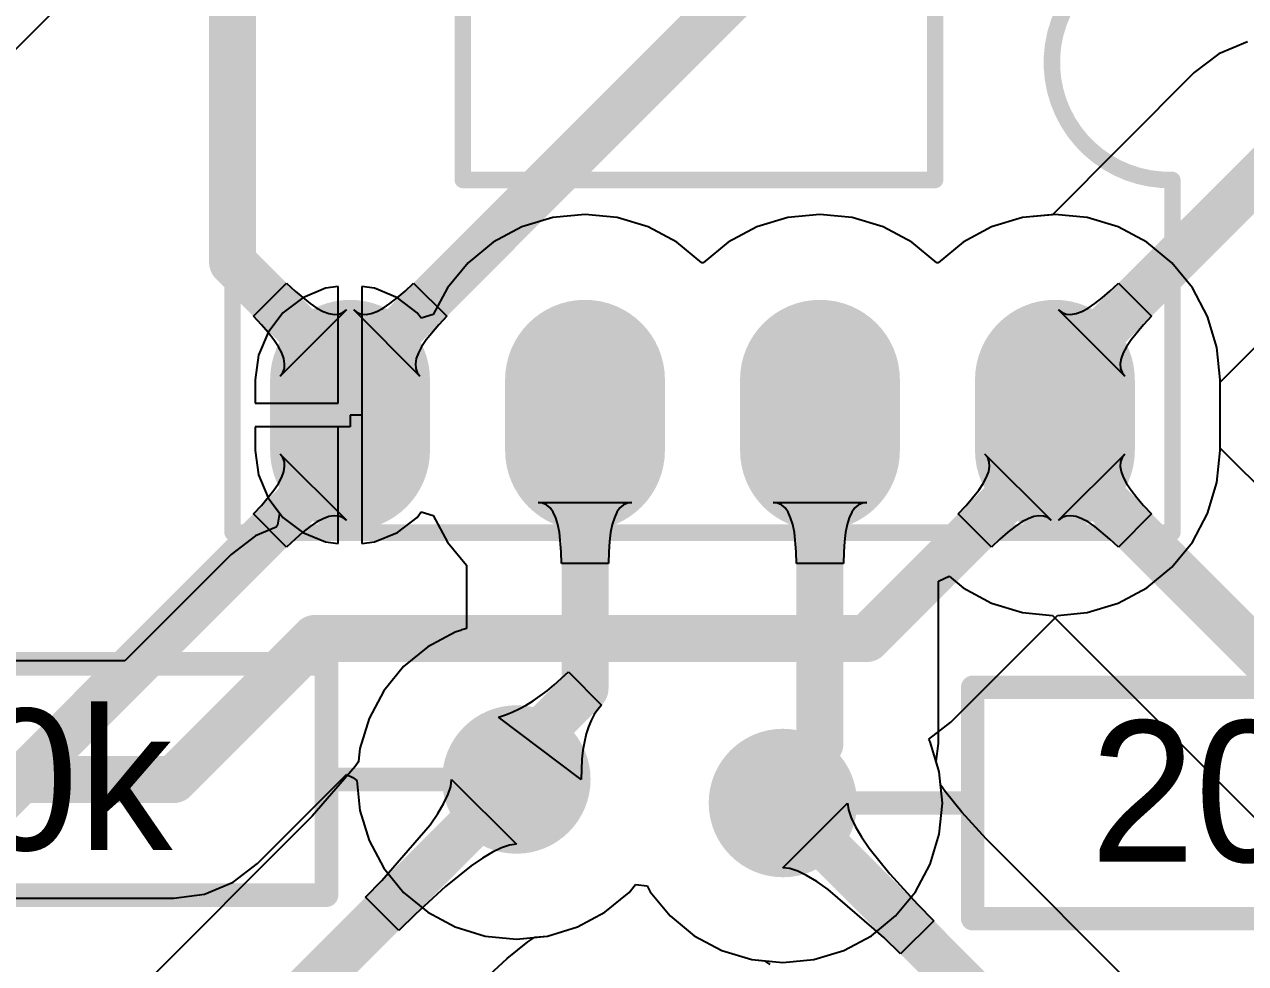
# Model space of a CAD drawing. Header units: millimetres. Extents: x 0 to 190, y 0 to 100.
# Drawn here: x 37.5 to 50.7, y 13.25 to 23.4 of the extents above; entities that cross this region are included whole.
import ezdxf

# ---------------------------------------------------------------- set-up
doc = ezdxf.new("R2010")
doc.units = ezdxf.units.MM
for name, color, linetype in [('BottomLayer', 5, 'Continuous'), ('BottomSolder', 6, 'Continuous'), ('MultiLayer', 9, 'Continuous'), ('PadHoleLayer', 156, 'Continuous'), ('TopLayer', 1, 'Continuous'), ('TopOverlay', 2, 'Continuous'), ('TopSolder', 216, 'Continuous')]:
    doc.layers.add(name, color=color, linetype=linetype)

# ---------------------------------------------------------------- blocks, each defined once
blk = doc.blocks.new('_________1_4__4')
at = {"layer": 'BottomLayer'}
h = blk.add_hatch(color=5, dxfattribs=at)
edge = h.paths.add_edge_path()
edge.add_arc((-5.1, 0), 0.7, 0, 360)
h = blk.add_hatch(color=5, dxfattribs=at)
edge = h.paths.add_edge_path()
edge.add_arc((5.1, 0), 0.7, 0, 360)
at = {"layer": 'BottomSolder'}
h = blk.add_hatch(color=6, dxfattribs=at)
edge = h.paths.add_edge_path()
edge.add_arc((-5.1, 0), 0.802, 0, 360)
h = blk.add_hatch(color=6, dxfattribs=at)
edge = h.paths.add_edge_path()
edge.add_arc((5.1, 0), 0.802, 0, 360)
at = {"layer": 'MultiLayer'}
h = blk.add_hatch(color=9, dxfattribs=at)
edge = h.paths.add_edge_path()
edge.add_arc((-5.1, 0), 0.7, 0, 360)
h = blk.add_hatch(color=9, dxfattribs=at)
edge = h.paths.add_edge_path()
edge.add_arc((5.1, 0), 0.7, 0, 360)
at = {"layer": 'PadHoleLayer'}
h = blk.add_hatch(color=156, dxfattribs=at)
edge = h.paths.add_edge_path()
edge.add_arc((-5.1, 0), 0.3, 0, 360)
h = blk.add_hatch(color=156, dxfattribs=at)
edge = h.paths.add_edge_path()
edge.add_arc((5.1, 0), 0.3, 0, 360)
at = {"layer": 'TopLayer'}
h = blk.add_hatch(color=1, dxfattribs=at)
edge = h.paths.add_edge_path()
edge.add_arc((-5.1, 0), 0.7, 0, 360)
h = blk.add_hatch(color=1, dxfattribs=at)
edge = h.paths.add_edge_path()
edge.add_arc((5.1, 0), 0.7, 0, 360)
at = {"layer": 'TopSolder'}
h = blk.add_hatch(color=216, dxfattribs=at)
edge = h.paths.add_edge_path()
edge.add_arc((-5.1, 0), 0.802, 0, 360)
h = blk.add_hatch(color=216, dxfattribs=at)
edge = h.paths.add_edge_path()
edge.add_arc((5.1, 0), 0.802, 0, 360)
at = {"layer": 'TopOverlay', "const_width": 0.254}
for points in [[(-3.048, 1.25), (-3.048, -1.25)], [(3.048, 1.25), (-3.048, 1.25)], [(3.048, 1.25), (3.048, -1.25)], [(-3.073, 0), (-4.394, 0)], [(4.42, 0), (3.099, 0)], [(3.048, -1.25), (-3.048, -1.25)]]:
    blk.add_lwpolyline(points, dxfattribs=at)
at = {"layer": 'TopOverlay', "const_width": 0.127}
for points in [[(-3.111, 1.25, 1), (-2.985, 1.25, 1)], [(-3.111, 1.25, 1), (-2.985, 1.25, 1)], [(2.985, 1.25, 1), (3.111, 1.25, 1)], [(2.985, 1.25, 1), (3.111, 1.25, 1)], [(-4.458, 0, 1), (-4.331, 0, 1)], [(-3.137, 0, 1), (-3.01, 0, 1)], [(3.035, 0, 1), (3.162, 0, 1)], [(4.356, 0, 1), (4.483, 0, 1)], [(-3.111, -1.25, 1), (-2.985, -1.25, 1)], [(-3.111, -1.25, 1), (-2.985, -1.25, 1)], [(2.985, -1.25, 1), (3.111, -1.25, 1)], [(2.985, -1.25, 1), (3.111, -1.25, 1)]]:
    blk.add_lwpolyline(points, format="xyb", close=True, dxfattribs=at)
blk = doc.blocks.new('_________1_4__6')
at = {"layer": 'BottomLayer'}
h = blk.add_hatch(color=5, dxfattribs=at)
edge = h.paths.add_edge_path()
edge.add_arc((-5.1, 0), 0.7, 0, 360)
h = blk.add_hatch(color=5, dxfattribs=at)
edge = h.paths.add_edge_path()
edge.add_arc((5.1, 0), 0.7, 0, 360)
at = {"layer": 'BottomSolder'}
h = blk.add_hatch(color=6, dxfattribs=at)
edge = h.paths.add_edge_path()
edge.add_arc((-5.1, 0), 0.802, 0, 360)
h = blk.add_hatch(color=6, dxfattribs=at)
edge = h.paths.add_edge_path()
edge.add_arc((5.1, 0), 0.802, 0, 360)
at = {"layer": 'MultiLayer'}
h = blk.add_hatch(color=9, dxfattribs=at)
edge = h.paths.add_edge_path()
edge.add_arc((-5.1, 0), 0.7, 0, 360)
h = blk.add_hatch(color=9, dxfattribs=at)
edge = h.paths.add_edge_path()
edge.add_arc((5.1, 0), 0.7, 0, 360)
at = {"layer": 'PadHoleLayer'}
h = blk.add_hatch(color=156, dxfattribs=at)
edge = h.paths.add_edge_path()
edge.add_arc((-5.1, 0), 0.3, 0, 360)
h = blk.add_hatch(color=156, dxfattribs=at)
edge = h.paths.add_edge_path()
edge.add_arc((5.1, 0), 0.3, 0, 360)
at = {"layer": 'TopLayer'}
h = blk.add_hatch(color=1, dxfattribs=at)
edge = h.paths.add_edge_path()
edge.add_arc((-5.1, 0), 0.7, 0, 360)
h = blk.add_hatch(color=1, dxfattribs=at)
edge = h.paths.add_edge_path()
edge.add_arc((5.1, 0), 0.7, 0, 360)
at = {"layer": 'TopSolder'}
h = blk.add_hatch(color=216, dxfattribs=at)
edge = h.paths.add_edge_path()
edge.add_arc((-5.1, 0), 0.802, 0, 360)
h = blk.add_hatch(color=216, dxfattribs=at)
edge = h.paths.add_edge_path()
edge.add_arc((5.1, 0), 0.802, 0, 360)
at = {"layer": 'TopOverlay', "const_width": 0.254}
for points in [[(-3.048, 1.25), (-3.048, -1.25)], [(3.048, 1.25), (-3.048, 1.25)], [(3.048, 1.25), (3.048, -1.25)], [(-3.073, 0), (-4.394, 0)], [(4.42, 0), (3.099, 0)], [(3.048, -1.25), (-3.048, -1.25)]]:
    blk.add_lwpolyline(points, dxfattribs=at)
at = {"layer": 'TopOverlay', "const_width": 0.127}
for points in [[(-3.111, 1.25, 1), (-2.985, 1.25, 1)], [(-3.111, 1.25, 1), (-2.985, 1.25, 1)], [(2.985, 1.25, 1), (3.111, 1.25, 1)], [(2.985, 1.25, 1), (3.111, 1.25, 1)], [(-4.458, 0, 1), (-4.331, 0, 1)], [(-3.137, 0, 1), (-3.01, 0, 1)], [(3.035, 0, 1), (3.162, 0, 1)], [(4.356, 0, 1), (4.483, 0, 1)], [(-3.111, -1.25, 1), (-2.985, -1.25, 1)], [(-3.111, -1.25, 1), (-2.985, -1.25, 1)], [(2.985, -1.25, 1), (3.111, -1.25, 1)], [(2.985, -1.25, 1), (3.111, -1.25, 1)]]:
    blk.add_lwpolyline(points, format="xyb", close=True, dxfattribs=at)
blk = doc.blocks.new('DIP8_W0_3_13')
at = {"layer": 'BottomLayer'}
h = blk.add_hatch(color=5, dxfattribs=at)
edge = h.paths.add_edge_path()
edge.add_arc((0, 7.239), 0.762, 180, 360)
edge.add_line((0.762, 7.239), (0.762, 8.001))
edge.add_arc((0, 8.001), 0.762, 0, 180)
edge.add_line((-0.762, 8.001), (-0.762, 7.239))
h = blk.add_hatch(color=5, dxfattribs=at)
edge = h.paths.add_edge_path()
edge.add_arc((2.54, 7.239), 0.762, 180, 360)
edge.add_line((3.302, 7.239), (3.302, 8.001))
edge.add_arc((2.54, 8.001), 0.762, 0, 180)
edge.add_line((1.778, 8.001), (1.778, 7.239))
h = blk.add_hatch(color=5, dxfattribs=at)
edge = h.paths.add_edge_path()
edge.add_arc((5.08, 7.239), 0.762, 180, 360)
edge.add_line((5.842, 7.239), (5.842, 8.001))
edge.add_arc((5.08, 8.001), 0.762, 0, 180)
edge.add_line((4.318, 8.001), (4.318, 7.239))
h = blk.add_hatch(color=5, dxfattribs=at)
edge = h.paths.add_edge_path()
edge.add_arc((7.62, 7.239), 0.762, 180, 360)
edge.add_line((8.382, 7.239), (8.382, 8.001))
edge.add_arc((7.62, 8.001), 0.762, 0, 180)
edge.add_line((6.858, 8.001), (6.858, 7.239))
blk.add_hatch(color=5, dxfattribs=at).paths.add_polyline_path([(-0.762, -1.143), (-0.762, 1.143), (0.762, 1.143), (0.762, -1.143)])
at = {"layer": 'BottomSolder'}
h = blk.add_hatch(color=6, dxfattribs=at)
edge = h.paths.add_edge_path()
edge.add_arc((0, 7.239), 0.864, 180, 360)
edge.add_line((0.864, 7.239), (0.864, 8.001))
edge.add_arc((0, 8.001), 0.864, 0, 180)
edge.add_line((-0.864, 8.001), (-0.864, 7.239))
h = blk.add_hatch(color=6, dxfattribs=at)
edge = h.paths.add_edge_path()
edge.add_arc((2.54, 7.239), 0.864, 180, 360)
edge.add_line((3.404, 7.239), (3.404, 8.001))
edge.add_arc((2.54, 8.001), 0.864, 0, 180)
edge.add_line((1.676, 8.001), (1.676, 7.239))
h = blk.add_hatch(color=6, dxfattribs=at)
edge = h.paths.add_edge_path()
edge.add_arc((5.08, 7.239), 0.864, 180, 360)
edge.add_line((5.944, 7.239), (5.944, 8.001))
edge.add_arc((5.08, 8.001), 0.864, 0, 180)
edge.add_line((4.216, 8.001), (4.216, 7.239))
h = blk.add_hatch(color=6, dxfattribs=at)
edge = h.paths.add_edge_path()
edge.add_arc((7.62, 7.239), 0.864, 180, 360)
edge.add_line((8.484, 7.239), (8.484, 8.001))
edge.add_arc((7.62, 8.001), 0.864, 0, 180)
edge.add_line((6.756, 8.001), (6.756, 7.239))
blk.add_hatch(color=6, dxfattribs=at).paths.add_polyline_path([(-0.864, -1.245), (-0.864, 1.245), (0.864, 1.245), (0.864, -1.245)])
at = {"layer": 'MultiLayer'}
h = blk.add_hatch(color=9, dxfattribs=at)
edge = h.paths.add_edge_path()
edge.add_arc((0, 7.239), 0.762, 180, 360)
edge.add_line((0.762, 7.239), (0.762, 8.001))
edge.add_arc((0, 8.001), 0.762, 0, 180)
edge.add_line((-0.762, 8.001), (-0.762, 7.239))
h = blk.add_hatch(color=9, dxfattribs=at)
edge = h.paths.add_edge_path()
edge.add_arc((2.54, 7.239), 0.762, 180, 360)
edge.add_line((3.302, 7.239), (3.302, 8.001))
edge.add_arc((2.54, 8.001), 0.762, 0, 180)
edge.add_line((1.778, 8.001), (1.778, 7.239))
h = blk.add_hatch(color=9, dxfattribs=at)
edge = h.paths.add_edge_path()
edge.add_arc((5.08, 7.239), 0.762, 180, 360)
edge.add_line((5.842, 7.239), (5.842, 8.001))
edge.add_arc((5.08, 8.001), 0.762, 0, 180)
edge.add_line((4.318, 8.001), (4.318, 7.239))
h = blk.add_hatch(color=9, dxfattribs=at)
edge = h.paths.add_edge_path()
edge.add_arc((7.62, 7.239), 0.762, 180, 360)
edge.add_line((8.382, 7.239), (8.382, 8.001))
edge.add_arc((7.62, 8.001), 0.762, 0, 180)
edge.add_line((6.858, 8.001), (6.858, 7.239))
blk.add_hatch(color=9, dxfattribs=at).paths.add_polyline_path([(-0.762, -1.143), (-0.762, 1.143), (0.762, 1.143), (0.762, -1.143)])
at = {"layer": 'PadHoleLayer'}
h = blk.add_hatch(color=156, dxfattribs=at)
edge = h.paths.add_edge_path()
edge.add_arc((0, 7.62), 0.394, 0, 360)
h = blk.add_hatch(color=156, dxfattribs=at)
edge = h.paths.add_edge_path()
edge.add_arc((2.54, 7.62), 0.394, 0, 360)
h = blk.add_hatch(color=156, dxfattribs=at)
edge = h.paths.add_edge_path()
edge.add_arc((5.08, 7.62), 0.394, 0, 360)
h = blk.add_hatch(color=156, dxfattribs=at)
edge = h.paths.add_edge_path()
edge.add_arc((7.62, 7.62), 0.394, 0, 360)
h = blk.add_hatch(color=156, dxfattribs=at)
edge = h.paths.add_edge_path()
edge.add_arc((0, 0), 0.394, 0, 360)
h = blk.add_hatch(color=156, dxfattribs=at)
edge = h.paths.add_edge_path()
edge.add_arc((2.54, 0), 0.394, 0, 360)
h = blk.add_hatch(color=156, dxfattribs=at)
edge = h.paths.add_edge_path()
edge.add_arc((5.08, 0), 0.394, 0, 360)
h = blk.add_hatch(color=156, dxfattribs=at)
edge = h.paths.add_edge_path()
edge.add_arc((7.62, 0), 0.394, 0, 360)
at = {"layer": 'TopLayer'}
h = blk.add_hatch(color=1, dxfattribs=at)
edge = h.paths.add_edge_path()
edge.add_arc((0, 7.239), 0.762, 180, 360)
edge.add_line((0.762, 7.239), (0.762, 8.001))
edge.add_arc((0, 8.001), 0.762, 0, 180)
edge.add_line((-0.762, 8.001), (-0.762, 7.239))
h = blk.add_hatch(color=1, dxfattribs=at)
edge = h.paths.add_edge_path()
edge.add_arc((2.54, 7.239), 0.762, 180, 360)
edge.add_line((3.302, 7.239), (3.302, 8.001))
edge.add_arc((2.54, 8.001), 0.762, 0, 180)
edge.add_line((1.778, 8.001), (1.778, 7.239))
h = blk.add_hatch(color=1, dxfattribs=at)
edge = h.paths.add_edge_path()
edge.add_arc((5.08, 7.239), 0.762, 180, 360)
edge.add_line((5.842, 7.239), (5.842, 8.001))
edge.add_arc((5.08, 8.001), 0.762, 0, 180)
edge.add_line((4.318, 8.001), (4.318, 7.239))
h = blk.add_hatch(color=1, dxfattribs=at)
edge = h.paths.add_edge_path()
edge.add_arc((7.62, 7.239), 0.762, 180, 360)
edge.add_line((8.382, 7.239), (8.382, 8.001))
edge.add_arc((7.62, 8.001), 0.762, 0, 180)
edge.add_line((6.858, 8.001), (6.858, 7.239))
blk.add_hatch(color=1, dxfattribs=at).paths.add_polyline_path([(-0.762, -1.143), (-0.762, 1.143), (0.762, 1.143), (0.762, -1.143)])
at = {"layer": 'TopSolder'}
h = blk.add_hatch(color=216, dxfattribs=at)
edge = h.paths.add_edge_path()
edge.add_arc((0, 7.239), 0.864, 180, 360)
edge.add_line((0.864, 7.239), (0.864, 8.001))
edge.add_arc((0, 8.001), 0.864, 0, 180)
edge.add_line((-0.864, 8.001), (-0.864, 7.239))
h = blk.add_hatch(color=216, dxfattribs=at)
edge = h.paths.add_edge_path()
edge.add_arc((2.54, 7.239), 0.864, 180, 360)
edge.add_line((3.404, 7.239), (3.404, 8.001))
edge.add_arc((2.54, 8.001), 0.864, 0, 180)
edge.add_line((1.676, 8.001), (1.676, 7.239))
h = blk.add_hatch(color=216, dxfattribs=at)
edge = h.paths.add_edge_path()
edge.add_arc((5.08, 7.239), 0.864, 180, 360)
edge.add_line((5.944, 7.239), (5.944, 8.001))
edge.add_arc((5.08, 8.001), 0.864, 0, 180)
edge.add_line((4.216, 8.001), (4.216, 7.239))
h = blk.add_hatch(color=216, dxfattribs=at)
edge = h.paths.add_edge_path()
edge.add_arc((7.62, 7.239), 0.864, 180, 360)
edge.add_line((8.484, 7.239), (8.484, 8.001))
edge.add_arc((7.62, 8.001), 0.864, 0, 180)
edge.add_line((6.756, 8.001), (6.756, 7.239))
blk.add_hatch(color=216, dxfattribs=at).paths.add_polyline_path([(-0.864, -1.245), (-0.864, 1.245), (0.864, 1.245), (0.864, -1.245)])
at = {"layer": 'TopOverlay', "const_width": 0.178}
for points in [[(-1.27, 8.89), (-1.27, 5.105)], [(8.89, 8.89), (-1.27, 8.89)], [(8.89, 8.89), (8.89, -1.27)], [(1.295, 5.08), (1.295, 2.54)], [(6.401, 5.08), (1.295, 5.08)], [(6.401, 5.08), (6.401, 2.54)], [(-1.27, 2.54), (-1.27, -1.27)], [(6.401, 2.54), (1.295, 2.54)], [(8.89, -1.27), (-1.27, -1.27)]]:
    blk.add_lwpolyline(points, dxfattribs=at)
at = {"layer": 'TopOverlay'}
for points, const_width in [([(-1.314, 8.89, 1), (-1.226, 8.89, 1)], 0.0889), ([(-1.314, 8.89, 1), (-1.226, 8.89, 1)], 0.0889), ([(8.846, 8.89, 1), (8.934, 8.89, 1)], 0.0889), ([(8.846, 8.89, 1), (8.934, 8.89, 1)], 0.0889), ([(-1.314, 5.105, 1), (-1.226, 5.105, 1)], 0.0889), ([(-1.314, 5.08, 1), (-1.226, 5.08, 1)], 0.0889), ([(1.251, 5.08, 1), (1.34, 5.08, 1)], 0.0889), ([(1.251, 5.08, 1), (1.34, 5.08, 1)], 0.0889), ([(6.356, 5.08, 1), (6.445, 5.08, 1)], 0.0889), ([(6.356, 5.08, 1), (6.445, 5.08, 1)], 0.0889), ([(-1.324, 2.541, 1), (-1.235, 2.541, 1)], 0.0889), ([(-1.314, 2.54, 1), (-1.226, 2.54, 1)], 0.0889), ([(1.251, 2.54, 1), (1.34, 2.54, 1)], 0.0889), ([(1.251, 2.54, 1), (1.34, 2.54, 1)], 0.0889), ([(6.356, 2.54, 1), (6.445, 2.54, 1)], 0.0889), ([(6.356, 2.54, 1), (6.445, 2.54, 1)], 0.0889), ([(0.229, 1.956, 1), (-0.178, 1.956, 1)], 0.381), ([(-0.273, 1.956, 1), (-0.083, 1.956, 1)], 0.191), ([(0.133, 1.956, 1), (0.324, 1.956, 1)], 0.191), ([(-1.314, -1.27, 1), (-1.226, -1.27, 1)], 0.0889), ([(-1.314, -1.27, 1), (-1.226, -1.27, 1)], 0.0889), ([(8.846, -1.27, 1), (8.934, -1.27, 1)], 0.0889), ([(8.846, -1.27, 1), (8.934, -1.27, 1)], 0.0889)]:
    blk.add_lwpolyline(points, format="xyb", close=True, dxfattribs=dict(at, const_width=const_width))
at = {"layer": 'TopOverlay', "const_width": 0.178}
blk.add_lwpolyline([(-1.27, 5.08, -1.030551), (-1.28, 2.541)], format="xyb", dxfattribs=at)

msp = doc.modelspace()

# ---------------------------------------------------------------- linework, layer by layer
at = {"layer": 'BottomLayer'}
for p, q in [((32.941, 18.663), (39.543, 25.266)), ((50.722, 23.208), (50.414, 23.08)), ((50.414, 23.08), (50.148, 22.877)), ((50.148, 22.877), (48.613, 21.342)), ((43.212, 21.31), (42.877, 21.209)), ((43.561, 21.345), (43.212, 21.31)), ((43.91, 21.31), (43.561, 21.345)), ((44.245, 21.209), (43.91, 21.31)), ((45.752, 21.31), (45.417, 21.209)), ((46.101, 21.345), (45.752, 21.31)), ((46.45, 21.31), (46.101, 21.345)), ((46.785, 21.209), (46.45, 21.31)), ((48.292, 21.31), (47.957, 21.209)), ((48.613, 21.342), (48.292, 21.31)), ((42.877, 21.209), (42.568, 21.044)), ((44.554, 21.044), (44.245, 21.209)), ((45.417, 21.209), (45.108, 21.044)), ((47.094, 21.044), (46.785, 21.209)), ((47.957, 21.209), (47.648, 21.044)), ((42.568, 21.044), (42.298, 20.821)), ((44.824, 20.821), (44.554, 21.044)), ((45.108, 21.044), (44.838, 20.821)), ((47.364, 20.821), (47.094, 21.044)), ((47.648, 21.044), (47.378, 20.821)), ((42.298, 20.821), (42.075, 20.551)), ((44.838, 20.821), (44.824, 20.821)), ((47.378, 20.821), (47.364, 20.821)), ((39.976, 20.244), (40.335, 20.603)), ((40.335, 20.603), (40.426, 20.516)), ((41.616, 20.516), (41.707, 20.603)), ((41.707, 20.603), (42.066, 20.244)), ((49.236, 20.516), (49.327, 20.603)), ((49.327, 20.603), (49.686, 20.244)), ((40.426, 20.516), (40.59, 20.381)), ((40.756, 20.548), (40.509, 20.445)), ((40.894, 20.566), (40.756, 20.548)), ((40.894, 19.304), (40.894, 20.566)), ((41.286, 20.548), (41.148, 20.566)), ((41.148, 20.566), (41.148, 19.177)), ((41.533, 20.445), (41.286, 20.548)), ((41.531, 20.442), (41.616, 20.516)), ((42.075, 20.551), (41.921, 20.262)), ((49.151, 20.442), (49.236, 20.516)), ((50.428, 19.533), (51.474, 20.579)), ((40.509, 20.445), (40.296, 20.283)), ((40.59, 20.381), (40.663, 20.332)), ((40.663, 20.332), (40.73, 20.297)), ((41.312, 20.297), (41.379, 20.332)), ((41.379, 20.332), (41.452, 20.381)), ((41.452, 20.381), (41.531, 20.442)), ((41.746, 20.283), (41.533, 20.445)), ((48.932, 20.297), (48.999, 20.332)), ((48.999, 20.332), (49.072, 20.381)), ((49.072, 20.381), (49.151, 20.442)), ((40.063, 20.153), (39.976, 20.244)), ((40.296, 20.283), (40.134, 20.07)), ((40.981, 20.314), (40.265, 19.598)), ((40.73, 20.297), (40.792, 20.274)), ((40.792, 20.274), (40.848, 20.265)), ((40.848, 20.265), (40.898, 20.268)), ((40.898, 20.268), (40.943, 20.284)), ((40.943, 20.284), (40.981, 20.314)), ((41.777, 19.598), (41.061, 20.314)), ((41.061, 20.314), (41.099, 20.284)), ((41.099, 20.284), (41.144, 20.268)), ((41.144, 20.268), (41.194, 20.265)), ((41.194, 20.265), (41.25, 20.274)), ((41.25, 20.274), (41.312, 20.297)), ((41.791, 20.224), (41.746, 20.283)), ((41.921, 20.262), (41.791, 20.224)), ((42.066, 20.244), (41.979, 20.153)), ((49.397, 19.598), (48.681, 20.314)), ((48.681, 20.314), (48.719, 20.284)), ((48.719, 20.284), (48.764, 20.268)), ((48.764, 20.268), (48.814, 20.265)), ((48.814, 20.265), (48.87, 20.274)), ((48.87, 20.274), (48.932, 20.297)), ((49.686, 20.244), (49.599, 20.153)), ((40.134, 20.07), (40.031, 19.823)), ((40.137, 20.068), (40.063, 20.153)), ((40.198, 19.989), (40.137, 20.068)), ((41.979, 20.153), (41.844, 19.989)), ((49.599, 20.153), (49.464, 19.989)), ((40.247, 19.916), (40.198, 19.989)), ((41.844, 19.989), (41.795, 19.916)), ((49.464, 19.989), (49.415, 19.916)), ((40.031, 19.823), (39.996, 19.558)), ((40.282, 19.849), (40.247, 19.916)), ((40.305, 19.787), (40.282, 19.849)), ((41.76, 19.849), (41.737, 19.787)), ((41.795, 19.916), (41.76, 19.849)), ((49.38, 19.849), (49.357, 19.787)), ((49.415, 19.916), (49.38, 19.849)), ((40.295, 19.636), (40.311, 19.681)), ((40.314, 19.731), (40.305, 19.787)), ((40.311, 19.681), (40.314, 19.731)), ((41.737, 19.787), (41.728, 19.731)), ((41.728, 19.731), (41.731, 19.681)), ((41.731, 19.681), (41.747, 19.636)), ((49.357, 19.787), (49.348, 19.731)), ((49.348, 19.731), (49.351, 19.681)), ((49.351, 19.681), (49.367, 19.636)), ((39.996, 19.558), (39.996, 19.304)), ((40.265, 19.598), (40.295, 19.636)), ((41.747, 19.636), (41.777, 19.598)), ((49.367, 19.636), (49.397, 19.598)), ((50.428, 18.821), (50.428, 19.533)), ((39.996, 19.304), (40.894, 19.304)), ((41.148, 19.177), (41.148, 17.788)), ((40.894, 19.05), (39.996, 19.05)), ((39.996, 19.05), (39.996, 18.796)), ((40.894, 17.788), (40.894, 19.05)), ((39.996, 18.796), (40.031, 18.531)), ((40.295, 18.718), (40.265, 18.756)), ((40.265, 18.756), (40.981, 18.04)), ((48.681, 18.04), (49.397, 18.756)), ((49.397, 18.756), (49.367, 18.718)), ((56.786, 12.463), (50.428, 18.821)), ((40.311, 18.673), (40.295, 18.718)), ((40.305, 18.567), (40.314, 18.623)), ((40.314, 18.623), (40.311, 18.673)), ((49.351, 18.673), (49.348, 18.623)), ((49.348, 18.623), (49.357, 18.567)), ((49.367, 18.718), (49.351, 18.673)), ((40.031, 18.531), (40.134, 18.284)), ((40.247, 18.438), (40.282, 18.505)), ((40.282, 18.505), (40.305, 18.567)), ((49.357, 18.567), (49.38, 18.505)), ((49.38, 18.505), (49.415, 18.438)), ((40.063, 18.201), (40.198, 18.365)), ((40.198, 18.365), (40.247, 18.438)), ((49.415, 18.438), (49.464, 18.365)), ((49.464, 18.365), (49.525, 18.286)), ((40.134, 18.284), (40.296, 18.071)), ((43.103, 18.227), (43.055, 18.233)), ((43.055, 18.233), (44.067, 18.233)), ((43.146, 18.207), (43.103, 18.227)), ((44.019, 18.227), (43.976, 18.207)), ((44.067, 18.233), (44.019, 18.227)), ((45.643, 18.227), (45.595, 18.233)), ((45.595, 18.233), (46.607, 18.233)), ((45.686, 18.207), (45.643, 18.227)), ((46.559, 18.227), (46.516, 18.207)), ((46.607, 18.233), (46.559, 18.227)), ((49.525, 18.286), (49.599, 18.201)), ((39.976, 18.11), (40.063, 18.201)), ((40.335, 17.751), (39.976, 18.11)), ((40.848, 18.089), (40.792, 18.08)), ((40.898, 18.086), (40.848, 18.089)), ((40.943, 18.07), (40.898, 18.086)), ((41.746, 18.071), (41.791, 18.13)), ((41.791, 18.13), (41.921, 18.092)), ((41.921, 18.092), (42.075, 17.803)), ((43.183, 18.174), (43.146, 18.207)), ((43.216, 18.128), (43.183, 18.174)), ((43.244, 18.068), (43.216, 18.128)), ((43.906, 18.128), (43.878, 18.068)), ((43.939, 18.174), (43.906, 18.128)), ((43.976, 18.207), (43.939, 18.174)), ((45.723, 18.174), (45.686, 18.207)), ((45.756, 18.128), (45.723, 18.174)), ((45.784, 18.068), (45.756, 18.128)), ((46.446, 18.128), (46.418, 18.068)), ((46.479, 18.174), (46.446, 18.128)), ((46.516, 18.207), (46.479, 18.174)), ((48.764, 18.086), (48.719, 18.07)), ((48.814, 18.089), (48.764, 18.086)), ((48.87, 18.08), (48.814, 18.089)), ((49.686, 18.11), (49.327, 17.751)), ((49.599, 18.201), (49.686, 18.11)), ((40.296, 18.071), (40.509, 17.909)), ((40.59, 17.973), (40.511, 17.912)), ((40.663, 18.022), (40.59, 17.973)), ((40.73, 18.057), (40.663, 18.022)), ((40.792, 18.08), (40.73, 18.057)), ((40.981, 18.04), (40.943, 18.07)), ((41.533, 17.909), (41.746, 18.071)), ((43.267, 17.995), (43.244, 18.068)), ((43.284, 17.909), (43.267, 17.995)), ((43.855, 17.995), (43.838, 17.909)), ((43.878, 18.068), (43.855, 17.995)), ((45.807, 17.995), (45.784, 18.068)), ((45.824, 17.909), (45.807, 17.995)), ((46.395, 17.995), (46.378, 17.909)), ((46.418, 18.068), (46.395, 17.995)), ((48.719, 18.07), (48.681, 18.04)), ((48.932, 18.057), (48.87, 18.08)), ((48.999, 18.022), (48.932, 18.057)), ((49.072, 17.973), (48.999, 18.022)), ((49.236, 17.838), (49.072, 17.973)), ((40.426, 17.838), (40.335, 17.751)), ((40.511, 17.912), (40.426, 17.838)), ((40.509, 17.909), (40.756, 17.806)), ((41.286, 17.806), (41.533, 17.909)), ((43.304, 17.698), (43.284, 17.909)), ((43.838, 17.909), (43.825, 17.81)), ((45.844, 17.698), (45.824, 17.909)), ((46.378, 17.909), (46.365, 17.81)), ((49.327, 17.751), (49.236, 17.838)), ((40.756, 17.806), (40.894, 17.788)), ((41.148, 17.788), (41.286, 17.806)), ((42.075, 17.803), (42.28, 17.554)), ((43.307, 17.572), (43.304, 17.698)), ((43.818, 17.698), (43.815, 17.572)), ((43.825, 17.81), (43.818, 17.698)), ((45.847, 17.572), (45.844, 17.698)), ((46.358, 17.698), (46.355, 17.572)), ((46.365, 17.81), (46.358, 17.698)), ((43.815, 17.572), (43.307, 17.572)), ((46.355, 17.572), (45.847, 17.572)), ((42.28, 17.554), (42.28, 16.873)), ((47.382, 17.381), (47.497, 17.435)), ((47.497, 17.435), (47.648, 17.31)), ((47.382, 15.628), (47.382, 17.381)), ((47.648, 17.31), (47.957, 17.145)), ((47.957, 17.145), (48.292, 17.044)), ((48.292, 17.044), (48.613, 17.012)), ((48.613, 17.012), (54.599, 11.026)), ((42.159, 16.833), (41.861, 16.674)), ((42.215, 16.85), (42.159, 16.833)), ((42.226, 16.856), (42.215, 16.85)), ((42.269, 16.868), (42.226, 16.856)), ((42.28, 16.873), (42.269, 16.868)), ((41.861, 16.674), (41.6, 16.459)), ((41.6, 16.459), (41.385, 16.198)), ((43.229, 16.261), (43.381, 16.403)), ((43.381, 16.403), (43.741, 16.044)), ((43.152, 16.198), (43.229, 16.261)), ((41.385, 16.198), (41.226, 15.9)), ((43.001, 16.089), (43.152, 16.198)), ((42.775, 15.967), (42.85, 16.002)), ((42.85, 16.002), (42.925, 16.043)), ((42.925, 16.043), (43.001, 16.089)), ((43.699, 15.996), (43.661, 15.941)), ((43.741, 16.044), (43.699, 15.996)), ((41.226, 15.9), (41.128, 15.576)), ((42.626, 15.913), (42.7, 15.937)), ((43.519, 15.239), (42.626, 15.913)), ((42.7, 15.937), (42.775, 15.967)), ((43.628, 15.879), (43.599, 15.809)), ((43.661, 15.941), (43.628, 15.879)), ((43.575, 15.732), (43.555, 15.648)), ((43.599, 15.809), (43.575, 15.732)), ((43.555, 15.648), (43.539, 15.557)), ((47.357, 15.436), (47.382, 15.628)), ((47.382, 15.628), (47.382, 15.628)), ((41.128, 15.576), (41.114, 15.439)), ((43.528, 15.458), (43.519, 15.239)), ((43.539, 15.557), (43.528, 15.458)), ((41.075, 15.38), (40.612, 14.845)), ((41.107, 15.427), (41.075, 15.38)), ((41.114, 15.439), (41.107, 15.427)), ((47.391, 15.322), (47.357, 15.436)), ((47.405, 15.185), (47.391, 15.322)), ((42.11, 15.166), (42.119, 15.24)), ((42.119, 15.24), (42.819, 14.54)), ((47.412, 15.173), (47.405, 15.185)), ((42.035, 14.983), (42.082, 15.08)), ((42.082, 15.08), (42.11, 15.166)), ((47.455, 15.111), (47.412, 15.173)), ((47.634, 14.887), (47.455, 15.111)), ((41.97, 14.873), (42.035, 14.983)), ((45.7, 14.286), (46.4, 14.986)), ((46.4, 14.986), (46.409, 14.912)), ((40.612, 14.845), (38.107, 12.339)), ((41.886, 14.752), (41.97, 14.873)), ((46.409, 14.912), (46.437, 14.826)), ((46.437, 14.826), (46.484, 14.729)), ((47.898, 14.6), (47.634, 14.887)), ((41.365, 14.149), (41.886, 14.752)), ((46.484, 14.729), (46.549, 14.619)), ((42.745, 14.531), (42.659, 14.503)), ((42.819, 14.54), (42.745, 14.531)), ((46.549, 14.619), (46.633, 14.498)), ((47.898, 14.599), (47.898, 14.6)), ((49.777, 12.72), (47.898, 14.599)), ((42.452, 14.391), (42.331, 14.307)), ((42.562, 14.456), (42.452, 14.391)), ((42.659, 14.503), (42.562, 14.456)), ((46.633, 14.498), (46.856, 14.22)), ((42.331, 14.307), (42.053, 14.084)), ((45.774, 14.277), (45.7, 14.286)), ((45.86, 14.249), (45.774, 14.277)), ((41.188, 13.968), (41.365, 14.149)), ((45.957, 14.202), (45.86, 14.249)), ((46.067, 14.137), (45.957, 14.202)), ((46.188, 14.053), (46.067, 14.137)), ((46.856, 14.22), (47.154, 13.895)), ((42.053, 14.084), (41.728, 13.786)), ((43.777, 13.806), (44.038, 14.021)), ((44.038, 14.021), (44.106, 14.104)), ((44.106, 14.104), (44.233, 14.091)), ((44.233, 14.091), (44.266, 14.028)), ((44.266, 14.028), (44.481, 13.767)), ((46.791, 13.532), (46.188, 14.053)), ((41.547, 13.609), (41.188, 13.968)), ((47.154, 13.895), (47.331, 13.714)), ((41.728, 13.786), (41.547, 13.609)), ((43.479, 13.647), (43.777, 13.806)), ((44.481, 13.767), (44.742, 13.552)), ((43.155, 13.549), (43.479, 13.647)), ((47.331, 13.714), (46.972, 13.355)), ((42.72, 13.306), (42.944, 13.485)), ((42.944, 13.485), (43.006, 13.528)), ((43.006, 13.528), (43.018, 13.535)), ((43.018, 13.535), (43.155, 13.549)), ((44.742, 13.552), (45.04, 13.393)), ((46.972, 13.355), (46.791, 13.532)), ((45.04, 13.393), (45.364, 13.295)), ((42.433, 13.042), (42.72, 13.306)), ((45.364, 13.295), (45.501, 13.281)), ((45.501, 13.281), (45.513, 13.274)), ((45.513, 13.274), (45.56, 13.242))]:
    msp.add_line(p, q, dxfattribs=at)
at = {"layer": 'BottomLayer', "const_width": 0.508}
for points in [[(39.751, 20.828), (39.751, 28.619)], [(41.021, 19.558), (45.974, 24.511)], [(48.641, 19.558), (51.054, 21.971)], [(39.751, 20.828), (41.021, 19.558)], [(41.021, 19.177), (41.021, 19.558)], [(48.641, 19.177), (48.641, 19.558)], [(41.021, 18.796), (41.021, 19.177)], [(43.561, 16.223), (43.561, 19.177)], [(46.101, 15.628), (46.101, 19.177)], [(48.641, 18.796), (48.641, 19.177)], [(36.257, 14.032), (41.021, 18.796)], [(48.641, 18.796), (55.88, 11.557)], [(42.819, 15.481), (43.561, 16.223)], [(45.7, 15.227), (46.101, 15.628)], [(42.819, 15.24), (42.819, 15.481)], [(39.013, 11.434), (42.819, 15.24)], [(45.7, 14.986), (45.7, 15.227)], [(45.7, 14.986), (48.871, 11.815)]]:
    msp.add_lwpolyline(points, dxfattribs=at)
at = {"layer": 'BottomLayer', "const_width": 0.254}
for points in [[(39.624, 20.828, 1), (39.878, 20.828, 1)], [(39.624, 20.828, 1), (39.878, 20.828, 1)], [(40.894, 19.558, 1), (41.148, 19.558, 1)], [(40.894, 19.558, 1), (41.148, 19.558, 1)], [(40.894, 19.558, 1), (41.148, 19.558, 1)], [(48.514, 19.558, 1), (48.768, 19.558, 1)], [(48.514, 19.558, 1), (48.768, 19.558, 1)], [(40.894, 19.177, 1), (41.148, 19.177, 1)], [(40.894, 19.177, 1), (41.148, 19.177, 1)], [(43.434, 19.177, 1), (43.688, 19.177, 1)], [(45.974, 19.177, 1), (46.228, 19.177, 1)], [(48.514, 19.177, 1), (48.768, 19.177, 1)], [(48.514, 19.177, 1), (48.768, 19.177, 1)], [(40.894, 18.796, 1), (41.148, 18.796, 1)], [(40.894, 18.796, 1), (41.148, 18.796, 1)], [(48.514, 18.796, 1), (48.768, 18.796, 1)], [(48.514, 18.796, 1), (48.768, 18.796, 1)], [(43.434, 16.223, 1), (43.688, 16.223, 1)], [(43.434, 16.223, 1), (43.688, 16.223, 1)], [(45.974, 15.628, 1), (46.228, 15.628, 1)], [(45.974, 15.628, 1), (46.228, 15.628, 1)], [(42.692, 15.481, 1), (42.946, 15.481, 1)], [(42.692, 15.481, 1), (42.946, 15.481, 1)], [(42.692, 15.24, 1), (42.946, 15.24, 1)], [(42.692, 15.24, 1), (42.946, 15.24, 1)], [(45.573, 15.227, 1), (45.827, 15.227, 1)], [(45.573, 15.227, 1), (45.827, 15.227, 1)], [(45.573, 14.986, 1), (45.827, 14.986, 1)], [(45.573, 14.986, 1), (45.827, 14.986, 1)]]:
    msp.add_lwpolyline(points, format="xyb", close=True, dxfattribs=at)
at = {"layer": 'TopLayer'}
for p, q in [((43.212, 21.31), (42.877, 21.209)), ((43.561, 21.345), (43.212, 21.31)), ((43.91, 21.31), (43.561, 21.345)), ((44.245, 21.209), (43.91, 21.31)), ((45.752, 21.31), (45.417, 21.209)), ((46.101, 21.345), (45.752, 21.31)), ((46.45, 21.31), (46.101, 21.345)), ((46.785, 21.209), (46.45, 21.31)), ((48.292, 21.31), (47.957, 21.209)), ((48.641, 21.345), (48.292, 21.31)), ((48.99, 21.31), (48.641, 21.345)), ((49.325, 21.209), (48.99, 21.31)), ((42.877, 21.209), (42.568, 21.044)), ((44.554, 21.044), (44.245, 21.209)), ((45.417, 21.209), (45.108, 21.044)), ((47.094, 21.044), (46.785, 21.209)), ((47.957, 21.209), (47.648, 21.044)), ((49.634, 21.044), (49.325, 21.209)), ((42.568, 21.044), (42.298, 20.821)), ((44.824, 20.821), (44.554, 21.044)), ((45.108, 21.044), (44.838, 20.821)), ((47.364, 20.821), (47.094, 21.044)), ((47.648, 21.044), (47.378, 20.821)), ((49.904, 20.821), (49.634, 21.044)), ((42.298, 20.821), (42.075, 20.551)), ((44.838, 20.821), (44.824, 20.821)), ((47.378, 20.821), (47.364, 20.821)), ((50.127, 20.551), (49.904, 20.821)), ((40.756, 20.548), (40.509, 20.445)), ((40.894, 20.566), (40.756, 20.548)), ((40.894, 19.304), (40.894, 20.566)), ((41.286, 20.548), (41.148, 20.566)), ((41.148, 20.566), (41.148, 19.177)), ((41.533, 20.445), (41.286, 20.548)), ((42.075, 20.551), (41.921, 20.262)), ((50.292, 20.242), (50.127, 20.551)), ((40.509, 20.445), (40.296, 20.283)), ((41.746, 20.283), (41.533, 20.445)), ((40.296, 20.283), (40.134, 20.07)), ((41.791, 20.224), (41.746, 20.283)), ((41.921, 20.262), (41.791, 20.224)), ((50.393, 19.907), (50.292, 20.242)), ((40.134, 20.07), (40.031, 19.823)), ((40.031, 19.823), (39.996, 19.558)), ((50.428, 19.558), (50.393, 19.907)), ((39.996, 19.558), (39.996, 19.304)), ((50.428, 18.796), (50.428, 19.558)), ((39.996, 19.304), (40.894, 19.304)), ((41.148, 19.177), (41.021, 19.177)), ((41.021, 19.177), (41.021, 19.05)), ((41.021, 19.05), (39.996, 19.05)), ((39.996, 19.05), (39.996, 18.796)), ((39.996, 18.796), (40.031, 18.531)), ((47.915, 18.718), (47.885, 18.756)), ((47.885, 18.756), (48.601, 18.04)), ((50.393, 18.447), (50.428, 18.796)), ((47.931, 18.673), (47.915, 18.718)), ((47.925, 18.567), (47.934, 18.623)), ((47.934, 18.623), (47.931, 18.673)), ((40.031, 18.531), (40.134, 18.284)), ((47.867, 18.438), (47.902, 18.505)), ((47.902, 18.505), (47.925, 18.567)), ((47.683, 18.201), (47.818, 18.365)), ((47.818, 18.365), (47.867, 18.438)), ((50.292, 18.112), (50.393, 18.447)), ((40.134, 18.284), (40.26, 18.119)), ((40.26, 18.119), (40.238, 17.986)), ((47.596, 18.11), (47.683, 18.201)), ((47.955, 17.751), (47.596, 18.11)), ((48.468, 18.089), (48.412, 18.08)), ((48.518, 18.086), (48.468, 18.089)), ((48.563, 18.07), (48.518, 18.086)), ((50.127, 17.803), (50.292, 18.112)), ((40.224, 17.967), (40, 17.873)), ((40.238, 17.986), (40.224, 17.967)), ((48.21, 17.973), (48.131, 17.912)), ((48.283, 18.022), (48.21, 17.973)), ((48.35, 18.057), (48.283, 18.022)), ((48.412, 18.08), (48.35, 18.057)), ((48.601, 18.04), (48.563, 18.07)), ((40, 17.873), (39.734, 17.67)), ((48.046, 17.838), (47.955, 17.751)), ((48.131, 17.912), (48.046, 17.838)), ((49.904, 17.533), (50.127, 17.803)), ((39.734, 17.67), (38.585, 16.521)), ((49.634, 17.31), (49.904, 17.533)), ((49.325, 17.145), (49.634, 17.31)), ((48.669, 17.012), (48.99, 17.044)), ((48.99, 17.044), (49.325, 17.145)), ((47.515, 15.858), (48.669, 17.012)), ((38.585, 16.521), (34.447, 16.521)), ((47.277, 15.676), (47.515, 15.858)), ((47.293, 15.646), (47.277, 15.676)), ((47.391, 15.322), (47.293, 15.646)), ((47.424, 14.986), (47.391, 15.322)), ((40.022, 14.334), (40.981, 15.294)), ((40.981, 15.294), (41.052, 15.26)), ((41.052, 15.26), (41.096, 15.229)), ((41.096, 15.229), (41.128, 14.904)), ((47.391, 14.65), (47.424, 14.986)), ((41.128, 14.904), (41.226, 14.58)), ((41.226, 14.58), (41.385, 14.282)), ((47.293, 14.326), (47.391, 14.65)), ((39.756, 14.131), (40.022, 14.334)), ((41.385, 14.282), (41.6, 14.021)), ((47.134, 14.028), (47.293, 14.326)), ((39.448, 14.003), (39.756, 14.131)), ((39.116, 13.959), (39.448, 14.003)), ((41.6, 14.021), (41.861, 13.806)), ((43.777, 13.806), (44.038, 14.021)), ((44.038, 14.021), (44.106, 14.104)), ((44.106, 14.104), (44.233, 14.091)), ((44.233, 14.091), (44.266, 14.028)), ((44.266, 14.028), (44.481, 13.767)), ((46.919, 13.767), (47.134, 14.028)), ((34.459, 13.959), (39.116, 13.959)), ((41.861, 13.806), (42.159, 13.647)), ((43.479, 13.647), (43.777, 13.806)), ((44.481, 13.767), (44.742, 13.552)), ((46.658, 13.552), (46.919, 13.767)), ((42.159, 13.647), (42.483, 13.549)), ((43.155, 13.549), (43.479, 13.647)), ((42.483, 13.549), (42.819, 13.516)), ((42.819, 13.516), (43.155, 13.549)), ((44.742, 13.552), (45.04, 13.393)), ((46.36, 13.393), (46.658, 13.552)), ((45.04, 13.393), (45.364, 13.295)), ((46.036, 13.295), (46.36, 13.393)), ((45.364, 13.295), (45.7, 13.262)), ((45.7, 13.262), (46.036, 13.295))]:
    msp.add_line(p, q, dxfattribs=at)
at = {"layer": 'TopLayer', "const_width": 0.508}
for points in [[(48.641, 18.796), (48.641, 19.177)], [(46.609, 16.764), (48.641, 18.796)], [(39.116, 15.24), (40.64, 16.764)], [(40.64, 16.764), (46.609, 16.764)], [(32.619, 15.24), (39.116, 15.24)]]:
    msp.add_lwpolyline(points, dxfattribs=at)
at = {"layer": 'TopLayer', "const_width": 0.254}
for points in [[(48.514, 19.177, 1), (48.768, 19.177, 1)], [(48.514, 18.796, 1), (48.768, 18.796, 1)], [(48.514, 18.796, 1), (48.768, 18.796, 1)], [(40.513, 16.764, 1), (40.767, 16.764, 1)], [(40.513, 16.764, 1), (40.767, 16.764, 1)], [(46.482, 16.764, 1), (46.736, 16.764, 1)], [(46.482, 16.764, 1), (46.736, 16.764, 1)], [(38.989, 15.24, 1), (39.243, 15.24, 1)], [(38.989, 15.24, 1), (39.243, 15.24, 1)]]:
    msp.add_lwpolyline(points, format="xyb", close=True, dxfattribs=at)

# ---------------------------------------------------------------- block references
at = {"rotation": 180}
for name, p in [('DIP8_W0_3_13', (48.641, 26.797)), ('_________1_4__6', (37.719, 15.24)), ('_________1_4__4', (50.8, 14.986))]:
    msp.add_blockref(name, p, dxfattribs=at)

# ---------------------------------------------------------------- texts
at = {"layer": 'TopOverlay'}
for p in [(35.815, 14.478), (49.023, 14.351)]:
    msp.add_text('20k', height=1.524, dxfattribs=at).set_placement(p)

doc.saveas('drawing.dxf')
